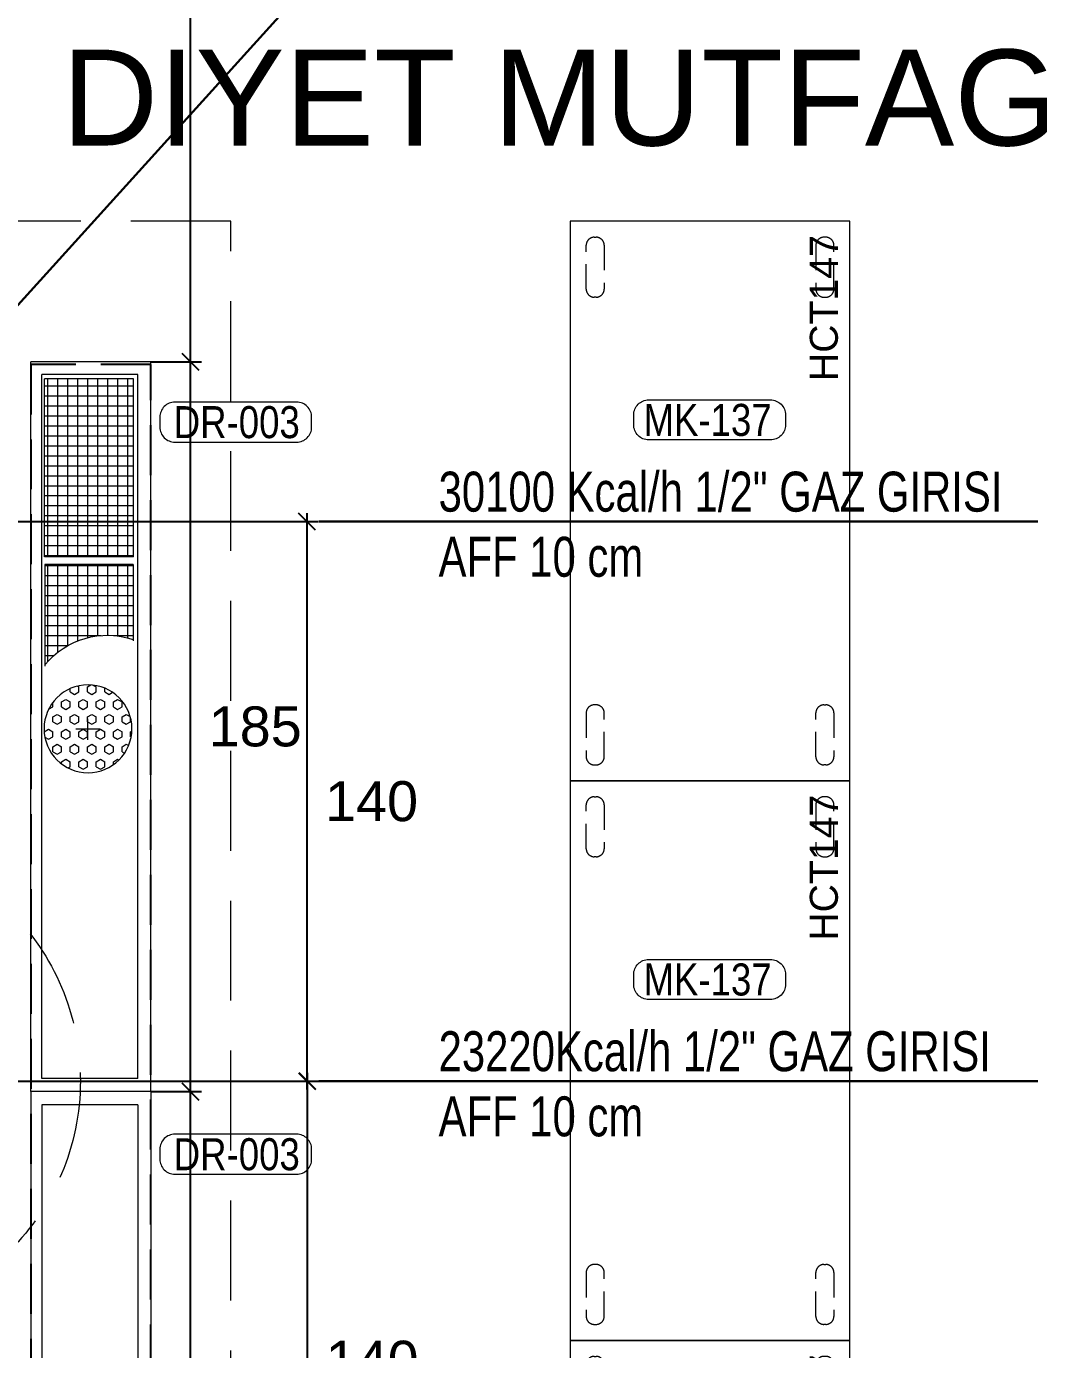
# Model space of a CAD drawing. Extents: x -5598 to 26293, y -3808 to 13850.
# Drawn here: x -466.1 to -212.8, y 2917.7 to 3248.7 of the extents above; entities that cross this region are included whole.
import ezdxf
from ezdxf.enums import TextEntityAlignment as Align

# ---------------------------------------------------------------- set-up
doc = ezdxf.new("R2010")
doc.units = 0
doc.header["$LTSCALE"] = 100
doc.header["$MEASUREMENT"] = 0
doc.linetypes.add('HIDDEN', pattern=[0.375, 0.25, -0.125])
for name, color, linetype, lineweight in [('AD', 5, 'Continuous', 9), ('AK', 7, 'Continuous', 15), ('AP', 6, 'Continuous', 15)]:
    doc.layers.add(name, color=color, linetype=linetype, lineweight=lineweight)
doc.layers.add('AKPOZ', color=4, linetype='Continuous', lineweight=5, transparency=0.5)
doc.layers.add('MAKPA YER IZGARASI', color=8, linetype='Continuous', lineweight=5, transparency=0.5)
for name, color, linetype in [('IZ', 7, 'Continuous'), ('KOLON', 7, 'Continuous'), ('OLCU DIS', 7, 'Continuous')]:
    doc.layers.add(name, color=color, linetype=linetype)
for name, color, linetype, lineweight, true_color in [('MAKPA EGZOST', 7, 'Continuous', 30, 0xbb1e36), ('MAKPA GAZ', 7, 'Continuous', 30, 0x046a38), ('MAKPA GIDER OLC', 7, 'Continuous', 30, 0xcf6a1e)]:
    doc.layers.add(name, color=color, linetype=linetype, lineweight=lineweight, true_color=true_color)
doc.styles.add('MAKPA TESISAT', font='arial.ttf', dxfattribs={"height": 10})
doc.styles.add('olcu', font='romans.shx', dxfattribs={"width": 0.5})
doc.styles.add('POZ TEXT', font='ARIALN.TTF', dxfattribs={"height": 8})
doc.styles.get("Standard").update_dxf_attribs({"font": 'arial.ttf'})
doc.dimstyles.new('1-200', dxfattribs={"dimtxt": 40, "dimasz": 2, "dimexe": 0, "dimexo": 0, "dimgap": 10, "dimtad": 1, "dimdec": 4, "dimrnd": 0.1, "dimzin": 9, "dimdsep": 46, "dimtxsty": 'olcu', "dimblk1": 'SOL', "dimblk2": 'SAG', "dimsah": 1, "dimcen": 0, "dimse1": 1, "dimse2": 1, "dimclre": 13, "dimadec": 0, "dimazin": 0, "dimtfac": 1, "dimtdec": 4, "dimtix": 1, "dimtmove": 2, "dimatfit": 2, "dimldrblk": 'SOL', "dimfxl": 0, "dimtolj": 1, "dimarcsym": 0})
doc.dimstyles.new('MAKPA TESISAT DIM', dxfattribs={"dimscale": 0.7, "dimtxt": 12, "dimasz": 6, "dimexe": 4, "dimexo": 0, "dimgap": 8, "dimtad": 2, "dimtih": 1, "dimtoh": 1, "dimdec": 0, "dimrnd": 5, "dimzin": 0, "dimdsep": 46, "dimtxsty": 'MAKPA TESISAT', "dimblk1": 'OBLIQUE', "dimblk2": 'OBLIQUE', "dimsah": 1, "dimcen": 0, "dimdle": 3, "dimclrd": 256, "dimclre": 256, "dimclrt": 256, "dimadec": 0, "dimazin": 0, "dimtfac": 1, "dimtdec": 0, "dimtix": 1, "dimtofl": 0, "dimtmove": 2, "dimatfit": 3, "dimldrblk": 'OBLIQUE', "dimfxl": 0, "dimtvp": 7, "dimtolj": 1, "dimtzin": 0, "dimarcsym": 0})

# ---------------------------------------------------------------- blocks, each defined once
blk = doc.blocks.new('TASIYICI SISTEM (1.BODRUM KAT)')
at = {"layer": 'IZ', "color": 9, "linetype": 'HIDDEN', "ltscale": 0.5}
blk.add_lwpolyline([(-6345, -9521.02), (-6315, -9521.02), (-6315, -9155.82), (-6345, -9155.82)], close=True, dxfattribs=at)
blk = doc.blocks.new('SOL')
at = {"color": 0}
for p, q in [((0, 30), (0, -6.96)), ((7.58, 0), (-6.97, 0))]:
    blk.add_line(p, q, dxfattribs=at)
blk.add_circle((0, 0), 3, dxfattribs=at)
blk = doc.blocks.new('SAG')
at = {"color": 0}
for p, q in [((0, -30), (0, 6.96)), ((7.58, 0), (-6.97, 0))]:
    blk.add_line(p, q, dxfattribs=at)
blk.add_circle((0, 0), 3, dxfattribs=at)
blk = doc.blocks.new('*D332')
at = {"layer": 'OLCU DIS', "color": 0, "lineweight": -2, "transparency": 16777216}
blk.add_line((21268, -935), (-2968, -935), dxfattribs=at)
at = {"layer": 'OLCU DIS', "color": 0, "lineweight": -2, "transparency": 16777216, "xscale": 2, "yscale": 2, "zscale": 2, "rotation": 180}
blk.add_blockref('SAG', (-2970, -935), dxfattribs=at)
at = {"layer": 'OLCU DIS', "color": 0, "lineweight": -2, "transparency": 16777216, "xscale": 2, "yscale": 2, "zscale": 2}
blk.add_blockref('SOL', (21270, -935), dxfattribs=at)
at = {"layer": 'OLCU DIS', "color": 0, "transparency": 16777216, "insert": (9295.64, -905), "char_height": 40, "attachment_point": 5, "style": 'olcu'}
blk.add_mtext('\\A1;24240', dxfattribs=at)
blk = doc.blocks.new('HCT147')
at = {"layer": 'AD', "linetype": 'HIDDEN', "ltscale": 0.25}
for points in [[(6, -8.5), (17, -8.5, 0.414214), (19, -6.5), (19, -6, 0.414214), (17, -4), (6, -4, 0.414214), (4, -6), (4, -6.5, 0.414214)], [(134, -8.5), (123, -8.5, -0.414214), (121, -6.5), (121, -6, -0.414214), (123, -4), (134, -4, -0.414214), (136, -6), (136, -6.5, -0.414214)], [(6, -61.5), (17, -61.5, -0.414214), (19, -63.5), (19, -64, -0.414214), (17, -66), (6, -66, -0.414214), (4, -64), (4, -63.5, -0.414214)], [(134, -61.5), (123, -61.5, 0.414214), (121, -63.5), (121, -64, 0.414214), (123, -66), (134, -66, 0.414214), (136, -64), (136, -63.5, 0.414214)]]:
    blk.add_lwpolyline(points, format="xyb", close=True, dxfattribs=at)
at = {"layer": 'AK'}
blk.add_lwpolyline([(0, -70), (140, -70), (140, 0), (0, 0)], close=True, dxfattribs=at)
at = {"layer": 'AKPOZ'}
blk.add_text('HCT147', height=7.02, dxfattribs=at).set_placement((100, -67))
blk = doc.blocks.new('POZ_X')
at = {"layer": 'AP'}
blk.add_lwpolyline([(12.75, 10), (-17.75, 10, 0.414214), (-21.5, 6.25), (-21.5, 3.75, 0.414214), (-17.75, 0), (12.75, 0, 0.414214), (16.5, 3.75), (16.5, 6.25, 0.414214)], format="xyb", close=True, dxfattribs=at)
at = {"layer": 'AP', "style": 'POZ TEXT'}
blk.add_attdef('POZ_NO', text='', height=8, dxfattribs=at).set_placement((-3, 5), align=Align.MIDDLE_CENTER)
at = {"layer": 'AP', "style": 'POZ TEXT', "flags": 1}
blk.add_attdef('URUN_ADI', text='', height=7, dxfattribs=at).set_placement((-3, -4.34), align=Align.MIDDLE_CENTER)
blk = doc.blocks.new('300x1826')
at = {"layer": 'MAKPA YER IZGARASI', "linetype": 'Continuous', "ltscale": 2}
for p, q in [((-90.68, 15.75), (91.92, 15.75)), ((-90.68, 15.75), (-90.68, -14.25)), ((91.92, 15.75), (91.92, -14.25)), ((-87.4, 12.51), (88.72, 12.51)), ((-87.4, 12.51), (-87.4, -11.51)), ((88.72, 12.51), (88.72, -11.51)), ((-87.4, -11.51), (88.72, -11.51)), ((-90.68, -14.25), (91.92, -14.25))]:
    blk.add_line(p, q, dxfattribs=at)
at = {"layer": 'MAKPA YER IZGARASI', "color": 1, "linetype": 'Continuous', "ltscale": 2}
for p, q in [((-3.79, 9.62), (-4.12, 10.19)), ((-1.91, 10.7), (-1.99, 10.83)), ((-1.91, 10.7), (-0.66, 10.7)), ((-0.66, 10.7), (-0.48, 11.01)), ((1.21, 9.62), (1.84, 10.7)), ((1.84, 10.7), (2.77, 10.7)), ((3.71, 9.62), (3.15, 10.6)), ((41.22, 11.33), (22.1, 11.33)), ((22.82, 9.98), (41.22, 9.98)), ((23.42, 6.42), (23.42, 11.33)), ((25.92, -10.78), (25.92, 11.33)), ((28.42, -10.78), (28.42, 11.33)), ((30.92, -10.78), (30.92, 11.33)), ((33.42, -10.78), (33.42, 11.33)), ((35.92, -10.78), (35.92, 11.33)), ((38.42, -10.78), (38.42, 11.33)), ((40.92, -10.78), (40.92, 11.33)), ((41.22, 11.33), (41.22, -10.78)), ((43.12, 11.41), (87.69, 11.41)), ((43.12, 11.41), (43.12, -10.84)), ((43.12, 9.98), (87.69, 9.98)), ((43.42, -10.84), (43.42, 11.41)), ((45.92, -10.84), (45.92, 11.41)), ((48.42, -10.84), (48.42, 11.41)), ((50.92, -10.84), (50.92, 11.41)), ((53.42, -10.84), (53.42, 11.41)), ((55.92, -10.84), (55.92, 11.41)), ((58.42, -10.84), (58.42, 11.41)), ((60.92, -10.84), (60.92, 11.41)), ((63.42, -10.84), (63.42, 11.41)), ((65.92, -10.84), (65.92, 11.41)), ((68.42, -10.84), (68.42, 11.41)), ((70.92, -10.84), (70.92, 11.41)), ((73.42, -10.84), (73.42, 11.41)), ((75.92, -10.84), (75.92, 11.41)), ((78.42, -10.84), (78.42, 11.41)), ((80.92, -10.84), (80.92, 11.41)), ((83.42, -10.84), (83.42, 11.41)), ((85.92, -10.84), (85.92, 11.41)), ((87.69, 11.41), (87.69, -10.84)), ((-8.16, 6.37), (-7.54, 7.45)), ((-7.54, 7.45), (-7.72, 7.76)), ((-5.66, 8.54), (-6.02, 9.16)), ((-5.66, 8.54), (-4.41, 8.54)), ((-4.41, 8.54), (-3.79, 9.62)), ((-2.54, 7.45), (-1.91, 8.54)), ((-1.91, 6.37), (-2.54, 7.45)), ((-1.91, 8.54), (-0.66, 8.54)), ((-0.04, 7.45), (-0.66, 8.54)), ((-0.66, 6.37), (-0.04, 7.45)), ((1.84, 8.54), (1.21, 9.62)), ((1.84, 8.54), (3.09, 8.54)), ((3.09, 8.54), (3.71, 9.62)), ((4.96, 7.45), (5.59, 8.54)), ((5.59, 6.37), (4.96, 7.45)), ((5.59, 8.54), (6.84, 8.54)), ((7.46, 7.45), (6.84, 8.54)), ((6.84, 6.37), (7.46, 7.45)), ((23.31, 7.48), (41.22, 7.48)), ((43.12, 7.48), (87.69, 7.48)), ((-10.04, 3.12), (-9.41, 4.21)), ((-9.41, 4.21), (-8.16, 4.21)), ((-8.88, 6.37), (-8.16, 6.37)), ((-7.54, 3.12), (-8.16, 4.21)), ((-6.29, 5.29), (-5.66, 6.37)), ((-5.66, 4.21), (-6.29, 5.29)), ((-5.66, 6.37), (-4.41, 6.37)), ((-5.66, 4.21), (-4.41, 4.21)), ((-3.79, 5.29), (-4.41, 6.37)), ((-4.41, 4.21), (-3.79, 5.29)), ((-2.54, 3.12), (-1.91, 4.21)), ((-1.91, 6.37), (-0.66, 6.37)), ((-1.91, 4.21), (-0.66, 4.21)), ((-0.04, 3.12), (-0.66, 4.21)), ((1.21, 5.29), (1.84, 6.37)), ((1.84, 4.21), (1.21, 5.29)), ((1.84, 6.37), (3.09, 6.37)), ((1.84, 4.21), (3.09, 4.21)), ((3.71, 5.29), (3.09, 6.37)), ((3.09, 4.21), (3.71, 5.29)), ((4.96, 3.12), (5.59, 4.21)), ((5.59, 6.37), (6.84, 6.37)), ((5.59, 4.21), (6.84, 4.21)), ((7.46, 3.12), (6.84, 4.21)), ((8.71, 5.29), (9.23, 6.18)), ((9.34, 4.21), (8.71, 5.29)), ((9.34, 4.21), (10.28, 4.21)), ((23.48, 4.98), (41.22, 4.98)), ((43.12, 4.98), (87.69, 4.98)), ((-9.41, 2.04), (-10.04, 3.12)), ((-9.41, 2.04), (-8.16, 2.04)), ((-8.16, 2.04), (-7.54, 3.12)), ((-6.29, 0.96), (-5.66, 2.04)), ((-5.66, -0.12), (-6.29, 0.96)), ((-5.66, 2.04), (-4.41, 2.04)), ((-3.79, 0.96), (-4.41, 2.04)), ((-4.41, -0.12), (-3.79, 0.96)), ((-1.91, 2.04), (-2.54, 3.12)), ((-1.91, 2.04), (-0.66, 2.04)), ((-0.66, 2.04), (-0.04, 3.12)), ((0, 3.03), (0, -3.03)), ((1.21, 0.96), (1.84, 2.04)), ((1.84, -0.12), (1.21, 0.96)), ((1.84, 2.04), (3.09, 2.04)), ((3.71, 0.96), (3.09, 2.04)), ((3.09, -0.12), (3.71, 0.96)), ((5.59, 2.04), (4.96, 3.12)), ((5.59, 2.04), (6.84, 2.04)), ((6.84, 2.04), (7.46, 3.12)), ((8.71, 0.96), (9.34, 2.04)), ((9.34, -0.12), (8.71, 0.96)), ((9.34, 2.04), (10.59, 2.04)), ((11.03, 1.27), (10.59, 2.04)), ((10.59, -0.12), (11.08, 0.73)), ((23.34, 2.48), (41.22, 2.48)), ((23.42, -10.78), (23.42, 3.28)), ((43.12, 2.48), (87.69, 2.48)), ((-10.04, -1.21), (-9.41, -0.12)), ((-9.41, -2.29), (-10.04, -1.21)), ((-9.41, -0.12), (-8.16, -0.12)), ((-9.41, -2.29), (-8.16, -2.29)), ((-7.54, -1.21), (-8.16, -0.12)), ((-8.16, -2.29), (-7.54, -1.21)), ((-6.29, -3.37), (-5.66, -2.29)), ((-5.66, -0.12), (-4.41, -0.12)), ((-5.66, -2.29), (-4.41, -2.29)), ((-3.79, -3.37), (-4.41, -2.29)), ((2.6, -0.06), (-2.69, -0.06)), ((-2.54, -1.21), (-1.91, -0.12)), ((-1.91, -2.29), (-2.54, -1.21)), ((-1.91, -0.12), (-0.66, -0.12)), ((-1.91, -2.29), (-0.66, -2.29)), ((-0.04, -1.21), (-0.66, -0.12)), ((-0.66, -2.29), (-0.04, -1.21)), ((1.21, -3.37), (1.84, -2.29)), ((1.84, -0.12), (3.09, -0.12)), ((1.84, -2.29), (3.09, -2.29)), ((3.71, -3.37), (3.09, -2.29)), ((4.96, -1.21), (5.59, -0.12)), ((5.59, -2.29), (4.96, -1.21)), ((5.59, -0.12), (6.84, -0.12)), ((5.59, -2.29), (6.84, -2.29)), ((7.46, -1.21), (6.84, -0.12)), ((6.84, -2.29), (7.46, -1.21)), ((8.71, -3.37), (9.34, -2.29)), ((9.34, -0.12), (10.59, -0.12)), ((9.34, -2.29), (10.59, -2.29)), ((10.78, -2.62), (10.59, -2.29)), ((22.09, -2.52), (41.22, -2.52)), ((22.89, -0.02), (41.22, -0.02)), ((43.12, -0.02), (87.69, -0.02)), ((43.12, -2.52), (87.69, -2.52)), ((-9.7, -4.96), (-9.41, -4.45)), ((-9.41, -4.45), (-8.16, -4.45)), ((-8.66, -6.62), (-8.16, -6.62)), ((-7.54, -5.54), (-8.16, -4.45)), ((-8.16, -6.62), (-7.54, -5.54)), ((-5.66, -4.45), (-6.29, -3.37)), ((-6.29, -7.7), (-5.66, -6.62)), ((-5.66, -4.45), (-4.41, -4.45)), ((-5.66, -6.62), (-4.41, -6.62)), ((-4.41, -4.45), (-3.79, -3.37)), ((-3.79, -7.7), (-4.41, -6.62)), ((-2.54, -5.54), (-1.91, -4.45)), ((-1.91, -6.62), (-2.54, -5.54)), ((-1.91, -4.45), (-0.66, -4.45)), ((-1.91, -6.62), (-0.66, -6.62)), ((-0.04, -5.54), (-0.66, -4.45)), ((-0.66, -6.62), (-0.04, -5.54)), ((1.84, -4.45), (1.21, -3.37)), ((1.21, -7.7), (1.84, -6.62)), ((1.84, -4.45), (3.09, -4.45)), ((1.84, -6.62), (3.09, -6.62)), ((3.09, -4.45), (3.71, -3.37)), ((3.71, -7.7), (3.09, -6.62)), ((4.96, -5.54), (5.59, -4.45)), ((5.59, -6.62), (4.96, -5.54)), ((5.59, -4.45), (6.84, -4.45)), ((5.59, -6.62), (6.84, -6.62)), ((7.46, -5.54), (6.84, -4.45)), ((6.84, -6.62), (7.46, -5.54)), ((9.34, -4.45), (8.71, -3.37)), ((9.34, -4.45), (10.15, -4.45)), ((20.91, -5.02), (41.22, -5.02)), ((20.92, -10.78), (20.92, -5)), ((43.12, -5.02), (87.69, -5.02)), ((-5.66, -8.78), (-6.29, -7.7)), ((-5.66, -8.78), (-4.41, -8.78)), ((-4.41, -8.78), (-3.79, -7.7)), ((-2.54, -9.87), (-1.91, -8.78)), ((-2.02, -10.76), (-2.54, -9.87)), ((-1.91, -8.78), (-0.66, -8.78)), ((-0.04, -9.87), (-0.66, -8.78)), ((-0.66, -10.94), (-0.04, -9.87)), ((1.84, -8.78), (1.21, -7.7)), ((1.84, -8.78), (3.09, -8.78)), ((3.09, -8.78), (3.71, -7.7)), ((4.99, -9.83), (5.59, -8.78)), ((5.59, -8.78), (6.68, -8.78)), ((18.42, -10.78), (18.42, -8.53)), ((19.25, -7.52), (41.22, -7.52)), ((43.12, -7.52), (87.69, -7.52)), ((41.22, -10.78), (15.77, -10.78)), ((16.96, -10.02), (41.22, -10.02)), ((43.12, -10.02), (87.69, -10.02)), ((43.12, -10.84), (87.69, -10.84))]:
    blk.add_line(p, q, dxfattribs=at)
blk.add_circle((0.1, 0.03), 11, dxfattribs=at)
blk.add_arc((3.28, 4.85), 20.21, 309.3586, 18.7095, dxfattribs=at)
blk = doc.blocks.new('_OBLIQUE')
at = {"color": 0, "linetype": 'ByBlock', "lineweight": -2}
blk.add_line((-0.5, -0.5), (0.5, 0.5), dxfattribs=at)
blk = doc.blocks.new('*D891')
at = {"layer": 'MAKPA GIDER OLC', "lineweight": -2, "transparency": 16777216}
for p, q in [((-425.09, 2797.54), (-425.09, 2984.34)), ((-435, 2982.24), (-422.29, 2982.24)), ((-435, 2799.64), (-422.29, 2799.64))]:
    blk.add_line(p, q, dxfattribs=at)
at = {"layer": 'MAKPA GIDER OLC', "lineweight": -2, "transparency": 16777216, "xscale": 4.199999999999998, "yscale": 4.199999999999998, "zscale": 4.199999999999998}
for p, rotation in [((-425.09, 2982.24), 90), ((-425.09, 2799.64), 270)]:
    blk.add_blockref('_OBLIQUE', p, dxfattribs=dict(at, rotation=rotation))
at = {"layer": 'MAKPA GIDER OLC', "transparency": 16777216, "insert": (-408.87, 2890.94), "char_height": 10, "attachment_point": 5, "style": 'MAKPA TESISAT'}
blk.add_mtext('\\A1;185', dxfattribs=at)
blk = doc.blocks.new('*D892')
at = {"layer": 'MAKPA GIDER OLC', "lineweight": -2, "transparency": 16777216}
for p, q in [((-435, 3164.84), (-422.29, 3164.84)), ((-425.09, 2980.14), (-425.09, 3166.94)), ((-435, 2982.24), (-422.29, 2982.24))]:
    blk.add_line(p, q, dxfattribs=at)
at = {"layer": 'MAKPA GIDER OLC', "lineweight": -2, "transparency": 16777216, "xscale": 4.199999999999998, "yscale": 4.199999999999998, "zscale": 4.199999999999998}
for p, rotation in [((-425.09, 3164.84), 90), ((-425.09, 2982.24), 270)]:
    blk.add_blockref('_OBLIQUE', p, dxfattribs=dict(at, rotation=rotation))
at = {"layer": 'MAKPA GIDER OLC', "transparency": 16777216, "insert": (-408.87, 3073.54), "char_height": 10, "attachment_point": 5, "style": 'MAKPA TESISAT'}
blk.add_mtext('\\A1;185', dxfattribs=at)
blk = doc.blocks.new('*D893')
at = {"layer": 'MAKPA GIDER OLC', "lineweight": -2, "transparency": 16777216}
for p, q in [((-437.04, 3407), (-422.29, 3407)), ((-425.09, 3162.74), (-425.09, 3409.1)), ((-435, 3164.84), (-422.29, 3164.84))]:
    blk.add_line(p, q, dxfattribs=at)
at = {"layer": 'MAKPA GIDER OLC', "lineweight": -2, "transparency": 16777216, "xscale": 4.199999999999998, "yscale": 4.199999999999998, "zscale": 4.199999999999998}
for p, rotation in [((-425.09, 3407), 90), ((-425.09, 3164.84), 270)]:
    blk.add_blockref('_OBLIQUE', p, dxfattribs=dict(at, rotation=rotation))
at = {"layer": 'MAKPA GIDER OLC', "transparency": 16777216, "insert": (-408.37, 3285.92), "char_height": 10, "attachment_point": 5, "style": 'MAKPA TESISAT'}
blk.add_mtext('\\A1;240', dxfattribs=at)
blk = doc.blocks.new('*D922')
at = {"layer": 'MAKPA GAZ', "lineweight": -2, "transparency": 16777216}
for p, q in [((-395.76, 2842.74), (-395.76, 2986.94)), ((-590.14, 2984.84), (-392.96, 2984.84)), ((-590.14, 2844.84), (-392.96, 2844.84))]:
    blk.add_line(p, q, dxfattribs=at)
at = {"layer": 'MAKPA GAZ', "lineweight": -2, "transparency": 16777216, "xscale": 4.199999999999998, "yscale": 4.199999999999998, "zscale": 4.199999999999998}
for p, rotation in [((-395.76, 2984.84), 90), ((-395.76, 2844.84), 270)]:
    blk.add_blockref('_OBLIQUE', p, dxfattribs=dict(at, rotation=rotation))
at = {"layer": 'MAKPA GAZ', "transparency": 16777216, "insert": (-379.6, 2914.84), "char_height": 10, "attachment_point": 5, "style": 'MAKPA TESISAT'}
blk.add_mtext('\\A1;140', dxfattribs=at)
blk = doc.blocks.new('*D923')
at = {"layer": 'MAKPA GAZ', "lineweight": -2, "transparency": 16777216}
for p, q in [((-595, 3124.84), (-393.09, 3124.84)), ((-395.89, 2982.74), (-395.89, 3126.94)), ((-590.14, 2984.84), (-393.09, 2984.84))]:
    blk.add_line(p, q, dxfattribs=at)
at = {"layer": 'MAKPA GAZ', "lineweight": -2, "transparency": 16777216, "xscale": 4.199999999999998, "yscale": 4.199999999999998, "zscale": 4.199999999999998}
for p, rotation in [((-395.89, 3124.84), 90), ((-395.89, 2984.84), 270)]:
    blk.add_blockref('_OBLIQUE', p, dxfattribs=dict(at, rotation=rotation))
at = {"layer": 'MAKPA GAZ', "transparency": 16777216, "insert": (-379.74, 3054.84), "char_height": 10, "attachment_point": 5, "style": 'MAKPA TESISAT'}
blk.add_mtext('\\A1;140', dxfattribs=at)

msp = doc.modelspace()

# ---------------------------------------------------------------- linework, layer by layer
at = {"layer": 'AD', "linetype": 'HIDDEN'}
msp.add_lwpolyline([(-415, 3200), (-595, 3200), (-595, 2630), (-415, 2630)], close=True, dxfattribs=at)
msp.add_circle((-512.62936, 2985), 60, dxfattribs=at)
at = {"layer": 'MAKPA EGZOST', "ltscale": 0.2}
msp.add_line((-378.41641, 3278.29915), (-520.23695, 3121.70085), dxfattribs=at)
at = {"layer": 'MAKPA GAZ'}
for p, q in [((-392.95584, 3124.84417), (-362.95584, 3124.84417)), ((-212.95584, 3124.84417), (-362.95584, 3124.84417)), ((-392.95584, 2984.84417), (-362.95584, 2984.84417)), ((-212.95584, 2984.84417), (-362.95584, 2984.84417))]:
    msp.add_line(p, q, dxfattribs=at)

# ---------------------------------------------------------------- block references
at = {"layer": 'AK', "rotation": 90}
for p in [(-330, 3060), (-330, 2920), (-330, 2780)]:
    msp.add_blockref('HCT147', p, dxfattribs=at)
at = {"layer": 'AP', "ltscale": 6}
ref = msp.add_blockref('POZ_X', (-416.2313, 3154.73869), dxfattribs=dict(at, rotation=180))
ref.add_attrib('POZ_NO', 'DR-003', dxfattribs={"height": 8, "style": 'POZ TEXT'}).set_placement((-413.48233, 3149.73869), align=Align.MIDDLE_CENTER)
ref = msp.add_blockref('POZ_X', (-292.61122, 3155.2974), dxfattribs=dict(at, xscale=-1, rotation=180))
ref.add_attrib('POZ_NO', 'MK-137', dxfattribs={"height": 8, "style": 'POZ TEXT'}).set_placement((-295.61122, 3150.2974), align=Align.MIDDLE_CENTER)
ref = msp.add_blockref('POZ_X', (-292.61122, 3015.2974), dxfattribs=dict(at, xscale=-1, rotation=180))
ref.add_attrib('POZ_NO', 'MK-137', dxfattribs={"height": 8, "style": 'POZ TEXT'}).set_placement((-295.61122, 3010.2974), align=Align.MIDDLE_CENTER)
ref = msp.add_blockref('POZ_X', (-416.2313, 2971.57865), dxfattribs=dict(at, rotation=180))
ref.add_attrib('POZ_NO', 'DR-003', dxfattribs={"height": 8, "style": 'POZ TEXT'}).set_placement((-413.48233, 2966.57865), align=Align.MIDDLE_CENTER)
at = {"layer": 'KOLON'}
msp.add_blockref('TASIYICI SISTEM (1.BODRUM KAT)', (5880, 12320), dxfattribs=at)
at = {"layer": 'MAKPA YER IZGARASI', "xscale": -1, "rotation": 270}
msp.add_blockref('300x1826', (-450.75133, 3072.92105), dxfattribs=at)
at = {"layer": 'MAKPA YER IZGARASI', "rotation": 270}
msp.add_blockref('300x1826', (-450.75133, 2891.56728), dxfattribs=at)

# ---------------------------------------------------------------- texts
at = {"layer": 'AP', "color": 1}
msp.add_text('DIYET MUTFAGI', height=24, dxfattribs=at).set_placement((-457.3527, 3218.94095))
at = {"layer": 'MAKPA GAZ', "style": 'MAKPA TESISAT', "width": 0.75}
for s, p in [('30100 Kcal/h 1/2" GAZ GIRISI', (-362.95584, 3127.34417)), ('AFF 10 cm', (-362.95584, 3111.04856)), ('23220Kcal/h 1/2" GAZ GIRISI', (-362.95584, 2987.34417)), ('AFF 10 cm', (-362.95584, 2971.04856))]:
    msp.add_text(s, height=10.00188, dxfattribs=at).set_placement(p)

# ---------------------------------------------------------------- dimensions: what is measured, and where the dimension line sits
at = {"layer": 'MAKPA GAZ'}
for base, p1, p2, picture, middle in [((-395.8948, 3124.84417), (-590.13896, 2984.84417), (-595, 3124.84417), '*D923', (-379.73545, 3054.84417)), ((-395.75584, 2984.84417), (-590.13896, 2844.84417), (-590.13896, 2984.84417), '*D922', (-379.5965, 2914.84417))]:
    dim = msp.add_linear_dim(base=base, p1=p1, p2=p2, angle=90, dimstyle='MAKPA TESISAT DIM', override={"dimfxl": 0}, dxfattribs=at)
    dim.commit()
    dim.dimension.update_dxf_attribs({"geometry": picture, "text_midpoint": middle})
at = {"layer": 'MAKPA GIDER OLC'}
for base, p1, p2, picture, middle in [((-425.08628, 3406.99951), (-435, 3164.84417), (-437.04411, 3406.99951), '*D893', (-408.371, 3285.92184)), ((-425.08628, 3164.84417), (-435, 2982.24417), (-435, 3164.84417), '*D892', (-408.87237, 3073.54417)), ((-425.08628, 2982.24417), (-435, 2799.64417), (-435, 2982.24417), '*D891', (-408.87237, 2890.94417))]:
    dim = msp.add_linear_dim(base=base, p1=p1, p2=p2, angle=90, dimstyle='MAKPA TESISAT DIM', override={"dimfxl": 0}, dxfattribs=at)
    dim.commit()
    dim.dimension.update_dxf_attribs({"geometry": picture, "text_midpoint": middle})
at = {"layer": 'OLCU DIS', "color": 7}
dim = msp.add_linear_dim(base=(-2970, -935), p1=(21270, -635), p2=(-2970, 7535), dimstyle='1-200', dxfattribs=at)
dim.commit()
dim.dimension.update_dxf_attribs({"geometry": '*D332', "text_midpoint": (9295.63768, -905), "dimtype": 160})

doc.saveas('drawing.dxf')
